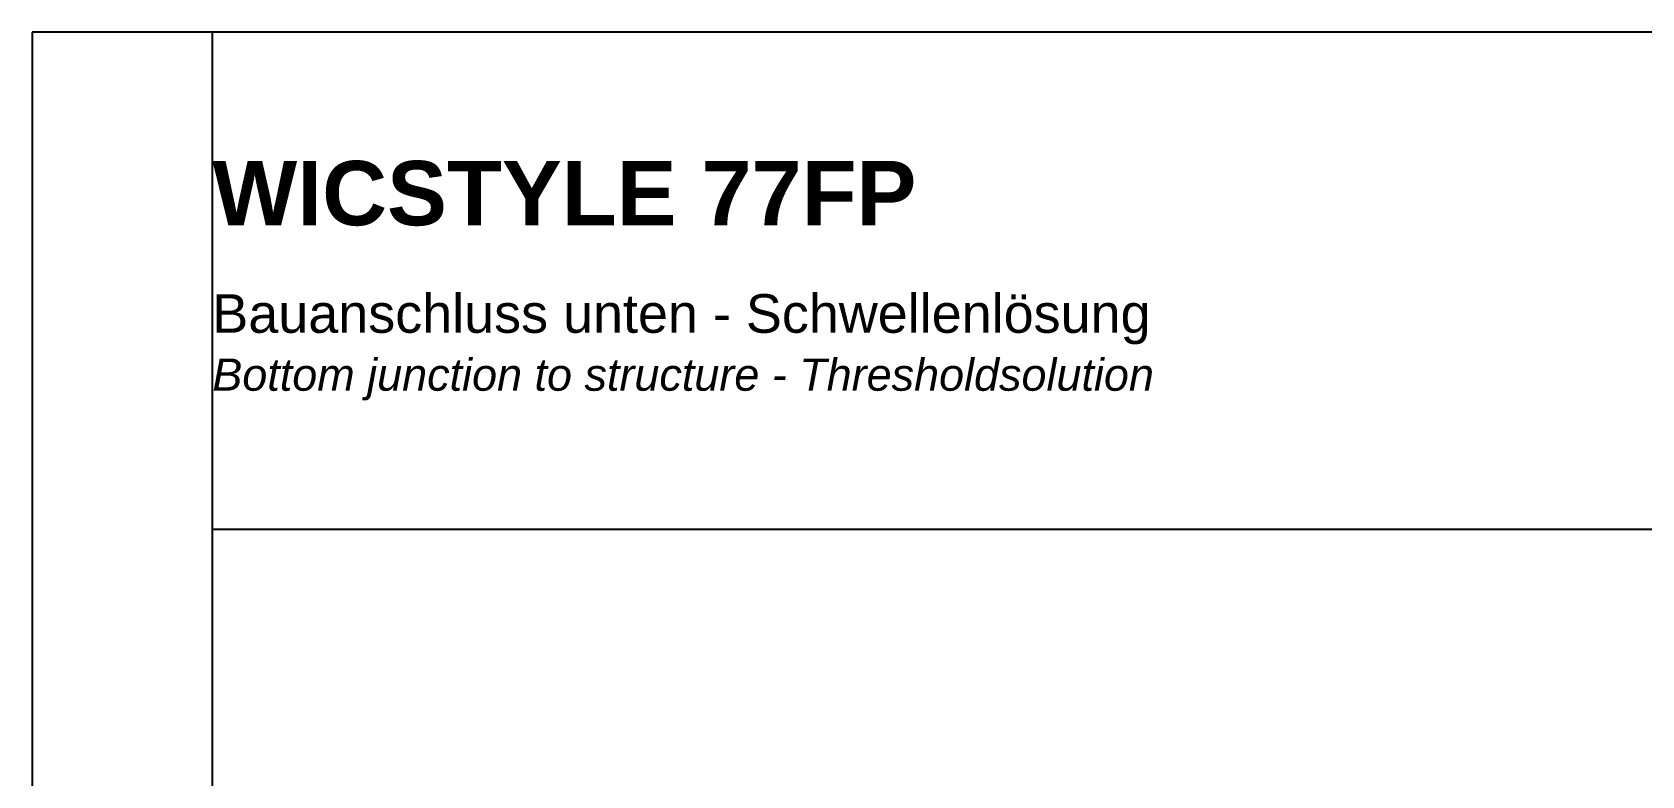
# Model space of a CAD drawing. Extents: x -1012 to 118, y -731 to -87.
# Drawn here: x -1011.9 to -886.8, y -491.4 to -433.6 of the extents above; entities that cross this region are included whole.
import ezdxf

# ---------------------------------------------------------------- set-up
doc = ezdxf.new("R2010")
doc.units = 0
doc.layers.add('AM_6', color=2, linetype='Continuous', lineweight=35)
doc.layers.add('Cont3', color=70, linetype='Continuous', lineweight=18)
doc.layers.add('BOUND_EXT', color=30, linetype='Continuous', plot=False)
doc.layers.add('BOUND_INT', color=30, linetype='Continuous', plot=False)
doc.layers.add('WBC-GER-ENG', color=7, linetype='Continuous')
doc.styles.add('SWISS', font='swiss.ttf')
doc.styles.add('SWISSB', font='swissb.ttf')

# ---------------------------------------------------------------- blocks, each defined once
blk = doc.blocks.new('$$_IN')
at = {"layer": 'BOUND_INT'}
for p, q in [((14, 0), (14, 297)), ((14, 258.4), (196, 258.4))]:
    blk.add_line(p, q, dxfattribs=at)
blk = doc.blocks.new('$$_EX')
at = {"layer": 'BOUND_EXT'}
for p, q in [((210, 297), (0, 297)), ((0, 297), (0, 0))]:
    blk.add_line(p, q, dxfattribs=at)

msp = doc.modelspace()

# ---------------------------------------------------------------- block references
at = {"layer": 'BOUND_INT'}
msp.add_blockref('$$_IN', (-1011.93, -730.639), dxfattribs=at)
at = {"layer": 'Cont3'}
msp.add_blockref('$$_EX', (-1011.93, -730.639), dxfattribs=at)

# ---------------------------------------------------------------- texts
at = {"layer": 'AM_6', "color": 7, "style": 'SWISSB'}
msp.add_text('WICSTYLE 77FP', height=5, dxfattribs=at).set_placement((-997.93, -448.639))
at = {"layer": 'WBC-GER-ENG', "insert": (-997.93, -453.989), "char_height": 3, "width": 126.78297, "attachment_point": 1, "style": 'SWISS'}
msp.add_mtext('{\\C40;Bauanschluss unten - Schwellenlösung\\P\\fSwis721 BT|b0|i1|c0|p34;\\H0.83334x;Bottom junction to structure - Thresholdsolution }', dxfattribs=at)

doc.saveas('drawing.dxf')
